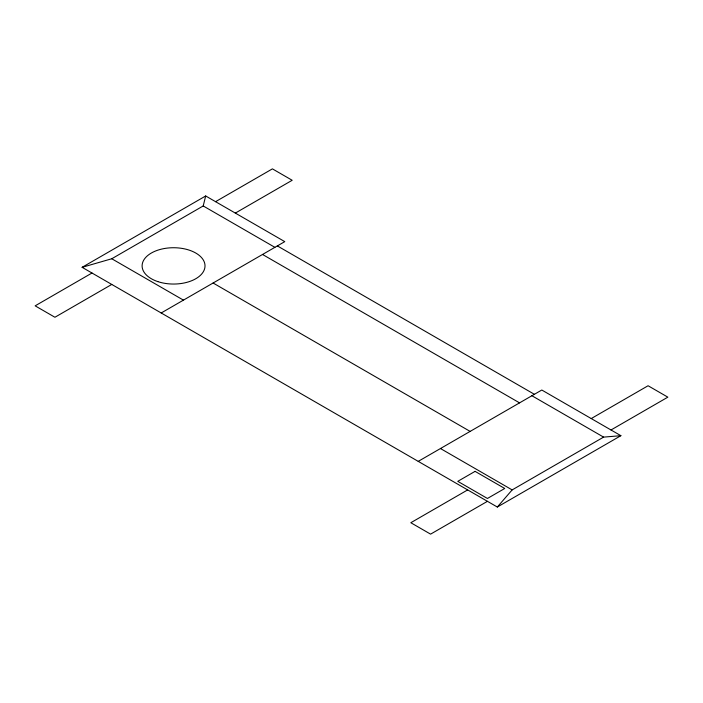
<?xml version="1.0" encoding="UTF-8"?>
<svg xmlns="http://www.w3.org/2000/svg" width="703" height="703" viewBox="0 0 703 703"><rect width="100%" height="100%" fill="white"/><g stroke="black" fill="none" stroke-linecap="round" stroke-linejoin="round"><path stroke-width="1.05" d="M418.232 461.37L541.802 390.024L620.89 435.684L497.32 507.03L82.11 267.316L111.768 258.757L203.211 205.953L205.68 195.97L284.768 241.63L161.198 312.976M497.32 507.03L512.144 489.912L603.596 437.117L620.89 435.684M82.11 267.316L205.68 195.97M91.996 273.019L35.15 305.84L54.922 317.255L111.768 284.434M215.566 201.673L272.413 168.861L292.184 180.276L235.338 213.088M467.662 489.912L410.816 522.724L430.588 534.139L487.434 501.327M591.232 418.566L648.078 385.745L667.85 397.16L611.004 429.981M277.351 245.909L534.385 394.304M203.211 205.953L274.882 247.333M531.916 395.736L603.596 437.117M262.527 254.468L519.561 402.872M213.097 283.01L470.131 431.405M111.768 258.757L183.439 300.128M440.473 448.532L512.144 489.912M475.079 471.361L457.776 481.344L487.434 498.471L504.736 488.48L475.079 471.361M157.823 281.613A31.459 18.164 0 0 0 205.012 265.883A31.459 18.164 0 0 0 157.823 250.163A31.459 18.164 0 0 0 157.823 281.613"/></g></svg>
